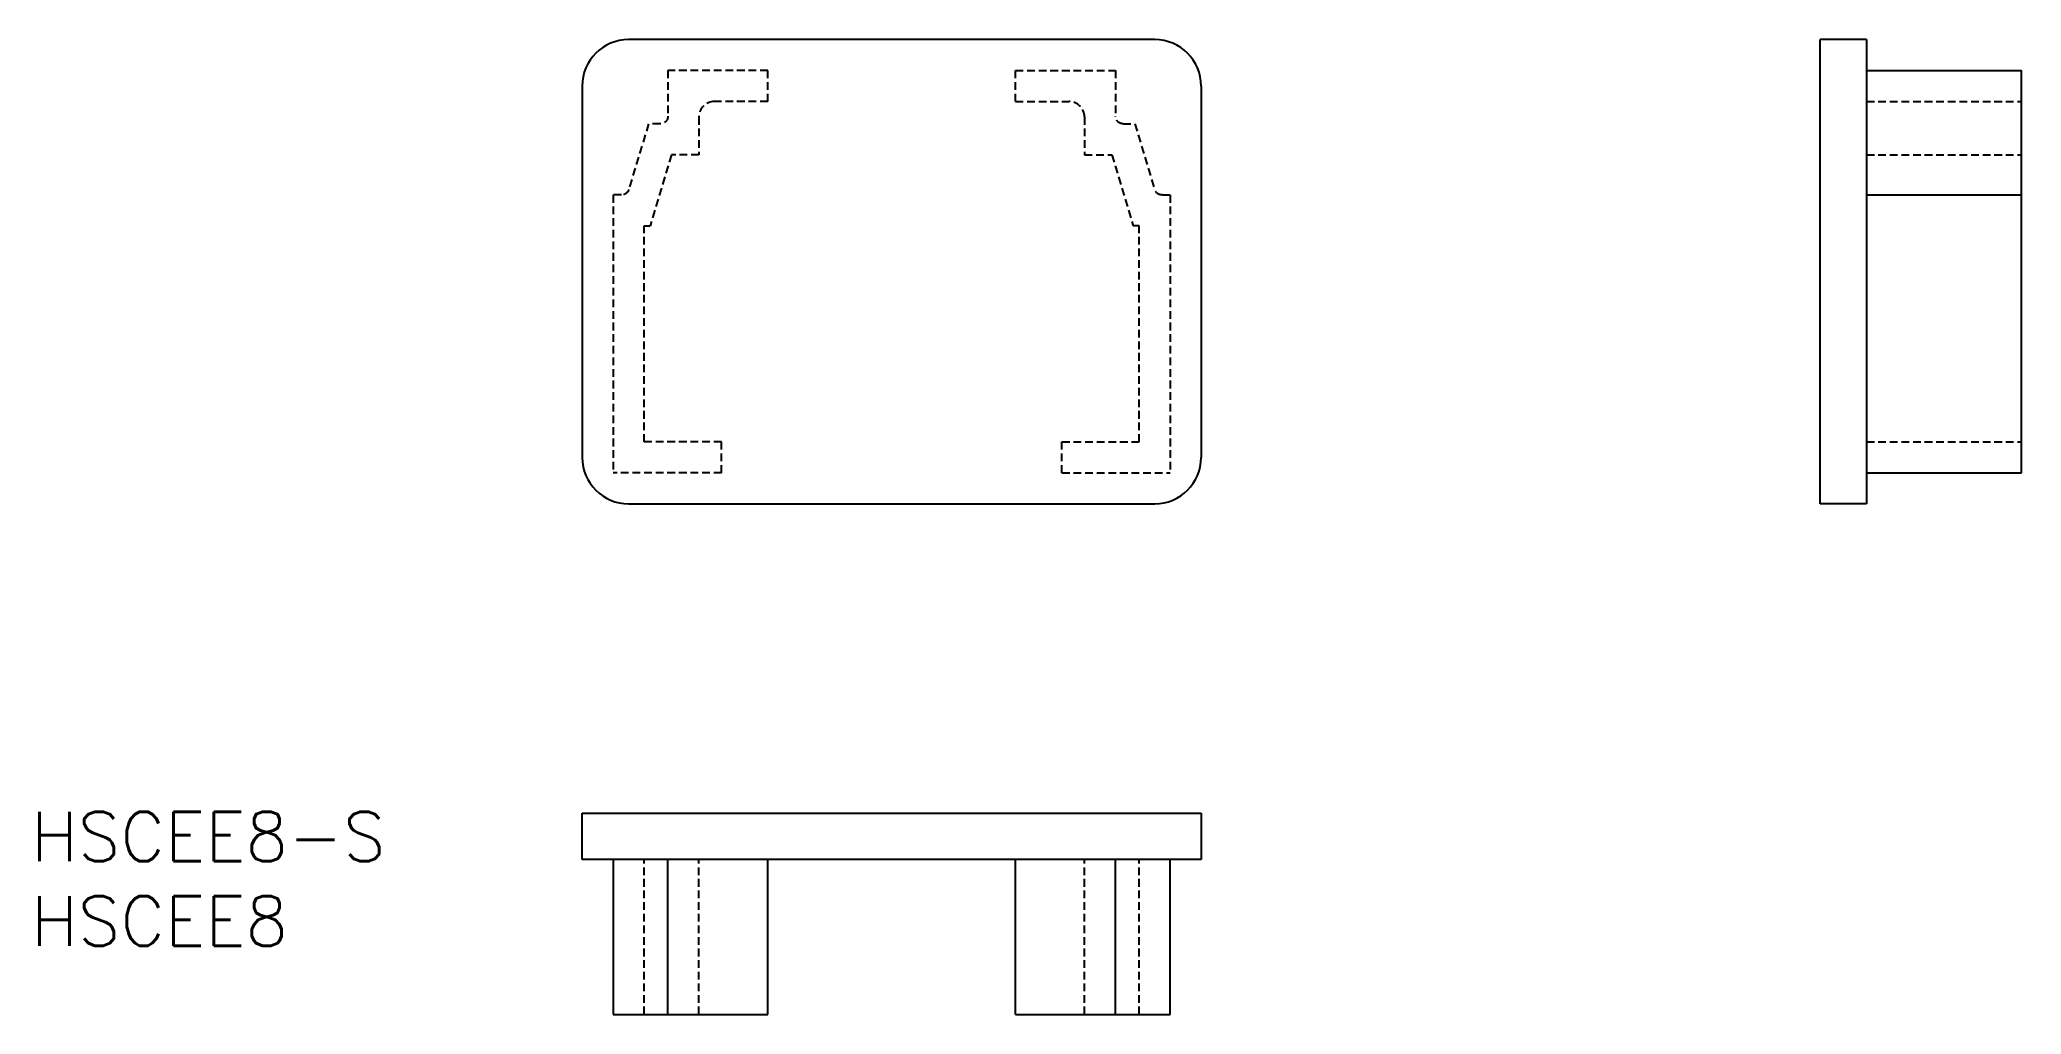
# Model space of a CAD drawing. Extents: x -55 to 73, y -33 to 30.
import ezdxf

# ---------------------------------------------------------------- set-up
doc = ezdxf.new("R2010")
doc.units = 0
doc.linetypes.add('DASHED', pattern=[0.75, 0.5, -0.25])
doc.layers.get('0').update_dxf_attribs({"linetype": 'CONTINUOUS'})
doc.styles.get("Standard").update_dxf_attribs({"font": 'txt.shx', "bigfont": 'bigfont.shx'})

msp = doc.modelspace()

# ---------------------------------------------------------------- linework, layer by layer
at = {"color": 7, "linetype": 'CONTINUOUS'}
for p, q in [((17, 30), (-17, 30)), ((63, 30), (60, 30)), ((60, 0), (60, 30)), ((63, 30), (63, 0)), ((-20, 27), (-20, 3)), ((20, 27), (20, 3)), ((63, 28), (73, 28)), ((73, 2), (73, 28)), ((63, 19.96), (73, 19.96)), ((63, 2), (73, 2)), ((-17, 0), (17, 0)), ((63, 0), (60, 0)), ((-20, -20), (20, -20)), ((-20, -23), (-20, -20)), ((20, -20), (20, -23)), ((20, -23), (-20, -23)), ((-18, -23), (-18, -33)), ((-14.46, -33), (-14.46, -23)), ((-8, -33), (-8, -23)), ((8, -33), (8, -23)), ((14.46, -33), (14.46, -23)), ((18, -33), (18, -23)), ((-18, -33), (-8, -33)), ((8, -33), (18, -33))]:
    msp.add_line(p, q, dxfattribs=at)
at = {"color": 3, "linetype": 'DASHED'}
for p, q in [((-14.46, 28), (-14.46, 25.06)), ((-8, 28), (-14.46, 28)), ((-8, 26), (-8, 28)), ((8, 26), (8, 28)), ((8, 28), (14.46, 28)), ((14.46, 28), (14.46, 25.06)), ((-8, 26), (-11.46, 26)), ((8, 26), (11.46, 26)), ((63, 26), (73, 26)), ((-15.71, 24.56), (-16.99, 20.32)), ((-14.96, 24.56), (-15.71, 24.56)), ((-12.46, 25), (-12.46, 22.56)), ((12.46, 25), (12.46, 22.56)), ((14.96, 24.56), (15.71, 24.56)), ((15.71, 24.56), (16.99, 20.32)), ((-14.23, 22.56), (-15.61, 17.96)), ((-12.46, 22.56), (-14.23, 22.56)), ((12.46, 22.56), (14.23, 22.56)), ((14.23, 22.56), (15.61, 17.96)), ((63, 22.56), (73, 22.56)), ((-17.47, 19.96), (-18, 19.96)), ((-18, 19.96), (-18, 2)), ((17.47, 19.96), (18, 19.96)), ((18, 19.96), (18, 2)), ((-16, 17.96), (-15.61, 17.96)), ((-16, 4), (-16, 17.96)), ((16, 17.96), (15.61, 17.96)), ((16, 4), (16, 17.96)), ((-11, 4), (-16, 4)), ((-11, 2), (-11, 4)), ((11, 2), (11, 4)), ((11, 4), (16, 4)), ((63, 4), (73, 4)), ((-11, 2), (-18, 2)), ((11, 2), (18, 2)), ((-16, -33), (-16, -23)), ((-12.46, -33), (-12.46, -23)), ((12.46, -33), (12.46, -23)), ((16, -33), (16, -23))]:
    msp.add_line(p, q, dxfattribs=at)
at = {"color": 7, "linetype": 'CONTINUOUS'}
for centre, start, end in [((-17, 27), 90, 180), ((17, 27), 0, 90), ((-17, 3), 180, 270), ((17, 3), 270, 0)]:
    msp.add_arc(centre, 3, start, end, dxfattribs=at)
at = {"color": 3, "linetype": 'DASHED'}
for centre, start, end in [((-11.46, 25), 90, 180), ((11.46, 25), 0, 90)]:
    msp.add_arc(centre, 1, start, end, dxfattribs=at)
at = {"color": 3, "linetype": 'DASHED', "extrusion": (0, 0, -1)}
for centre, start, end in [((14.96, 25.06), 180, 270), ((-14.96, 25.06), 270, 0), ((17.47, 20.46), 196.8037, 270), ((-17.47, 20.46), 270, 343.1963)]:
    msp.add_arc(centre, 0.5, start, end, dxfattribs=at)

# ---------------------------------------------------------------- texts
at = {"color": 7, "linetype": 'CONTINUOUS'}
for s, p in [('HSCEE8-S', (-55.61, -23.1)), ('HSCEE8', (-55.61, -28.56))]:
    msp.add_text(s, height=3.2, dxfattribs=at).set_placement(p)

doc.saveas('drawing.dxf')
